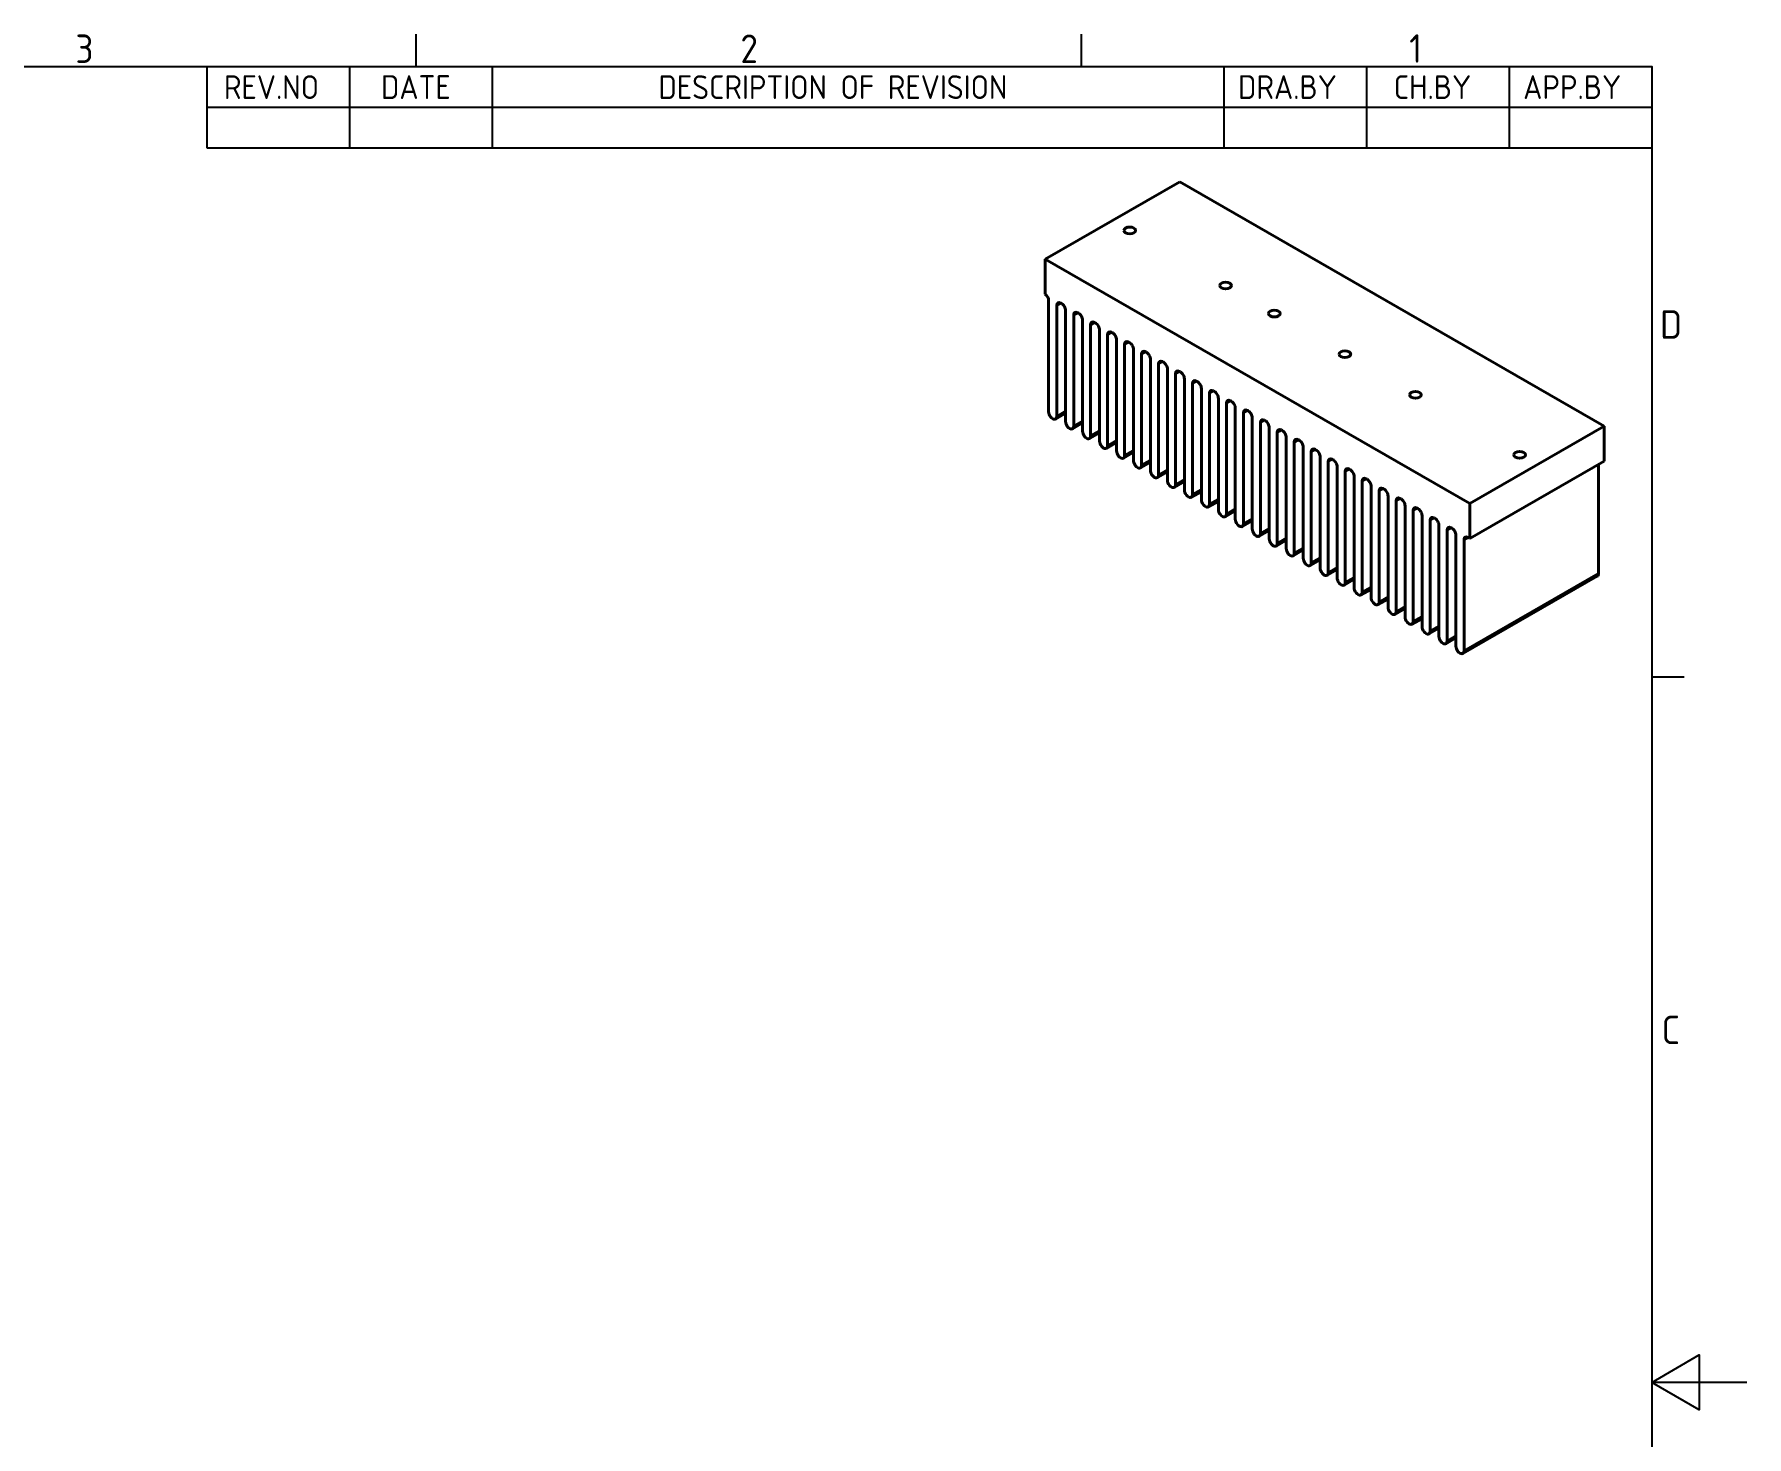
# Model space of a CAD drawing. Header units: millimetres. Extents: x 0 to 420, y 0 to 297.
# Drawn here: x 239.8 to 420, y 142.8 to 290.4 of the extents above; entities that cross this region are included whole.
import ezdxf

# ---------------------------------------------------------------- set-up
doc = ezdxf.new("R2010")
doc.units = ezdxf.units.MM
doc.layers.get('0').update_dxf_attribs({"color": 3, "lineweight": 25})
for name, color, linetype, lineweight in [('가시적인 것(ISO)', 3, 'Continuous', 40), ('가시적인 좁은 것(ISO)', 3, 'Continuous', 35), ('경계(ISO)', 7, 'Continuous', 25), ('기호(ISO)', 5, 'Continuous', 25)]:
    doc.layers.add(name, color=color, linetype=linetype, lineweight=lineweight)
doc.styles.add('ISO Proportiona M2B', font='isocp.shx')
doc.styles.add('문자 텍스트_M2B', font='isocp.shx')

# ---------------------------------------------------------------- blocks, each defined once
blk = doc.blocks.new('경계 Default Border')
at = {"layer": '경계(ISO)'}
for p, q in [((280, 287), (280, 290.4)), ((350, 287), (350, 290.4)), ((410, 222.75), (413.4, 222.75))]:
    blk.add_line(p, q, dxfattribs=at)
at = {"layer": '경계(ISO)', "flags": 128}
for points in [[(10, 10), (10, 287), (410, 287), (410, 10), (10, 10)], [(420, 148.5), (410, 148.5), (415, 151.39), (415, 145.61), (410, 148.5)]]:
    blk.add_lwpolyline(points, dxfattribs=at)
at = {"layer": '경계(ISO)', "color": 2, "char_height": 3, "attachment_point": 7, "style": '문자 텍스트_M2B'}
for s, insert in [('3', (244.17, 287.37)), ('2', (314.13, 287.37)), ('1', (384.49, 287.4)), ('D', (410.88, 258.35)), ('C', (411.04, 184.1))]:
    blk.add_mtext(s, dxfattribs=dict(at, insert=insert))

msp = doc.modelspace()

# ---------------------------------------------------------------- linework, layer by layer
at = {"layer": '가시적인 것(ISO)'}
for p, q in [((360.344, 274.87), (346.202, 266.726)), ((404.998, 249.156), (360.344, 274.87)), ((346.202, 266.726), (346.202, 263.047)), ((346.202, 266.726), (390.856, 241.012)), ((346.556, 262.36), (346.556, 250.662)), ((347.404, 250.174), (347.404, 261.864)), ((347.917, 262.06), (347.829, 262.111)), ((348.341, 261.325), (348.341, 249.634)), ((349.19, 249.145), (349.19, 260.836)), ((349.702, 261.032), (349.614, 261.082)), ((350.127, 260.297), (350.127, 248.606)), ((350.975, 248.117), (350.975, 259.808)), ((351.488, 260.003), (351.399, 260.054)), ((351.912, 259.269), (351.912, 247.578)), ((352.761, 247.089), (352.761, 258.78)), ((353.273, 258.975), (353.185, 259.026)), ((353.698, 258.24), (353.698, 246.549)), ((354.546, 246.061), (354.546, 257.752)), ((355.059, 257.947), (354.97, 257.998)), ((355.483, 257.212), (355.483, 245.521)), ((356.332, 245.033), (356.332, 256.724)), ((356.844, 256.919), (356.756, 256.97)), ((357.268, 256.184), (357.268, 244.493)), ((358.63, 255.891), (358.541, 255.942)), ((358.117, 244.004), (358.117, 255.695)), ((359.054, 255.156), (359.054, 243.465)), ((359.902, 242.976), (359.902, 254.667)), ((360.415, 254.863), (360.327, 254.913)), ((360.839, 254.128), (360.839, 242.437)), ((361.688, 241.948), (361.688, 253.639)), ((362.201, 253.834), (362.112, 253.885)), ((362.625, 253.1), (362.625, 241.409)), ((363.473, 240.92), (363.473, 252.611)), ((363.986, 252.806), (363.898, 252.857)), ((348.341, 250.509), (347.279, 249.898)), ((364.41, 252.071), (364.41, 240.38)), ((365.259, 239.892), (365.259, 251.583)), ((365.771, 251.778), (365.683, 251.829)), ((366.196, 251.043), (366.196, 239.352)), ((367.044, 238.864), (367.044, 250.555)), ((367.557, 250.75), (367.468, 250.801)), ((350.127, 249.481), (349.065, 248.87)), ((367.981, 250.015), (367.981, 238.324)), ((368.83, 237.835), (368.83, 249.526)), ((369.342, 249.722), (369.254, 249.773)), ((369.767, 248.987), (369.767, 237.296)), ((371.128, 248.694), (371.039, 248.744)), ((390.856, 241.012), (404.998, 249.156)), ((404.998, 249.156), (404.998, 245.477)), ((351.912, 248.453), (350.85, 247.842)), ((353.698, 247.425), (352.636, 246.813)), ((370.615, 236.807), (370.615, 248.498)), ((371.552, 247.959), (371.552, 236.268)), ((372.401, 235.779), (372.401, 247.47)), ((372.913, 247.665), (372.825, 247.716)), ((373.337, 246.931), (373.337, 235.24)), ((355.483, 246.397), (354.421, 245.785)), ((357.268, 245.368), (356.207, 244.757)), ((374.186, 234.751), (374.186, 246.442)), ((374.699, 246.637), (374.61, 246.688)), ((375.123, 245.902), (375.123, 234.211)), ((375.971, 233.723), (375.971, 245.414)), ((376.484, 245.609), (376.396, 245.66)), ((404.998, 245.477), (390.856, 237.333)), ((404.397, 245.131), (404.397, 233.641)), ((359.054, 244.34), (357.992, 243.729)), ((360.839, 243.312), (359.778, 242.701)), ((376.908, 244.874), (376.908, 233.183)), ((377.757, 232.695), (377.757, 244.386)), ((378.27, 244.581), (378.181, 244.632)), ((378.694, 243.846), (378.694, 232.155)), ((379.542, 231.666), (379.542, 243.357)), ((380.055, 243.553), (379.967, 243.604)), ((362.625, 242.284), (361.563, 241.673)), ((380.479, 242.818), (380.479, 231.127)), ((381.328, 230.638), (381.328, 242.329)), ((381.84, 242.525), (381.752, 242.575)), ((382.265, 241.79), (382.265, 230.099)), ((383.626, 241.496), (383.537, 241.547)), ((364.41, 241.256), (363.348, 240.644)), ((366.196, 240.228), (365.134, 239.616)), ((383.113, 229.61), (383.113, 241.301)), ((384.05, 240.762), (384.05, 229.071)), ((384.899, 228.582), (384.899, 240.273)), ((385.411, 240.468), (385.323, 240.519)), ((385.836, 239.733), (385.836, 228.042)), ((390.856, 241.012), (390.856, 237.333)), ((367.981, 239.199), (366.919, 238.588)), ((369.767, 238.171), (368.705, 237.56)), ((386.684, 227.554), (386.684, 239.245)), ((387.197, 239.44), (387.108, 239.491)), ((387.621, 238.705), (387.621, 227.014)), ((388.47, 226.526), (388.47, 238.217)), ((388.982, 238.412), (388.894, 238.463)), ((371.552, 237.143), (370.49, 236.532)), ((373.337, 236.115), (372.276, 235.504)), ((389.406, 237.677), (389.406, 225.986)), ((390.255, 225.497), (390.255, 237.188)), ((390.856, 237.333), (390.679, 237.435)), ((375.123, 235.087), (374.061, 234.475)), ((376.908, 234.059), (375.847, 233.447)), ((378.694, 233.03), (377.632, 232.419)), ((404.272, 233.366), (390.13, 225.222)), ((380.479, 232.002), (379.417, 231.391)), ((382.265, 230.974), (381.203, 230.363)), ((384.05, 229.946), (382.988, 229.334)), ((385.836, 228.918), (384.774, 228.306)), ((387.621, 227.89), (386.559, 227.278)), ((389.406, 226.861), (388.345, 226.25))]:
    msp.add_line(p, q, dxfattribs=at)
for centre in [(355.094, 269.75), (365.17, 263.947), (370.297, 260.995), (377.722, 256.719), (385.146, 252.444), (396.106, 246.132)]:
    msp.add_ellipse(centre, major_axis=(-0.615, 0), ratio=0.5758617, dxfattribs=at)
for centre, major_axis, start_param, end_param in [((346.132, 262.604), (-0.299, 0.52), 3.9289245, 5.3322728), ((347.829, 261.62), (-0.299, 0.52), 5.4997209, 7.0705172), ((347.917, 261.569), (-0.299, 0.52), 3.9289245, 5.4997209), ((349.614, 260.592), (-0.299, 0.52), 5.4997209, 7.0705172), ((349.702, 260.541), (-0.299, 0.52), 3.9289245, 5.4997209), ((351.399, 259.564), (-0.299, 0.52), 5.4997209, 7.0705172), ((351.488, 259.513), (-0.299, 0.52), 3.9289245, 5.4997209), ((353.185, 258.536), (-0.299, 0.52), 5.4997209, 7.0705172), ((353.273, 258.485), (-0.299, 0.52), 3.9289245, 5.4997209), ((354.97, 257.507), (-0.299, 0.52), 5.4997209, 7.0705172), ((355.059, 257.457), (-0.299, 0.52), 3.9289245, 5.4997209), ((356.756, 256.479), (-0.299, 0.52), 5.4997209, 7.0705172), ((356.844, 256.428), (-0.299, 0.52), 3.9289245, 5.4997209), ((358.541, 255.451), (-0.299, 0.52), 5.4997209, 7.0705172), ((358.63, 255.4), (-0.299, 0.52), 3.9289245, 5.4997209), ((360.327, 254.423), (-0.299, 0.52), 5.4997209, 7.0705172), ((360.415, 254.372), (-0.299, 0.52), 3.9289245, 5.4997209), ((362.112, 253.395), (-0.299, 0.52), 5.4997209, 7.0705172), ((362.201, 253.344), (-0.299, 0.52), 3.9289245, 5.4997209), ((363.898, 252.367), (-0.299, 0.52), 5.4997209, 7.0705172), ((363.986, 252.316), (-0.299, 0.52), 3.9289245, 5.4997209), ((346.98, 250.418), (0.299, -0.52), 3.9289245, 7.0705172), ((365.683, 251.338), (-0.299, 0.52), 5.4997209, 7.0705172), ((365.771, 251.288), (-0.299, 0.52), 3.9289245, 5.4997209), ((367.468, 250.31), (-0.299, 0.52), 5.4997209, 7.0705172), ((367.557, 250.259), (-0.299, 0.52), 3.9289245, 5.4997209), ((348.766, 249.39), (0.299, -0.52), 3.9289245, 7.0705172), ((369.254, 249.282), (-0.299, 0.52), 5.4997209, 7.0705172), ((369.342, 249.231), (-0.299, 0.52), 3.9289245, 5.4997209), ((371.039, 248.254), (-0.299, 0.52), 5.4997209, 7.0705172), ((371.128, 248.203), (-0.299, 0.52), 3.9289245, 5.4997209), ((350.551, 248.361), (0.299, -0.52), 3.9289245, 7.0705172), ((352.336, 247.333), (0.299, -0.52), 3.9289245, 7.0705172), ((372.825, 247.226), (-0.299, 0.52), 5.4997209, 7.0705172), ((372.913, 247.175), (-0.299, 0.52), 3.9289245, 5.4997209), ((374.61, 246.198), (-0.299, 0.52), 5.4997209, 7.0705172), ((354.122, 246.305), (0.299, -0.52), 3.9289245, 7.0705172), ((355.907, 245.277), (0.299, -0.52), 3.9289245, 7.0705172), ((374.699, 246.147), (-0.299, 0.52), 3.9289245, 5.4997209), ((376.396, 245.169), (-0.299, 0.52), 5.4997209, 7.0705172), ((376.484, 245.119), (-0.299, 0.52), 3.9289245, 5.4997209), ((357.693, 244.249), (0.299, -0.52), 3.9289245, 7.0705172), ((359.478, 243.221), (0.299, -0.52), 3.9289245, 7.0705172), ((378.181, 244.141), (-0.299, 0.52), 5.4997209, 7.0705172), ((378.27, 244.09), (-0.299, 0.52), 3.9289245, 5.4997209), ((379.967, 243.113), (-0.299, 0.52), 5.4997209, 7.0705172), ((380.055, 243.062), (-0.299, 0.52), 3.9289245, 5.4997209), ((361.264, 242.192), (0.299, -0.52), 3.9289245, 7.0705172), ((381.752, 242.085), (-0.299, 0.52), 5.4997209, 7.0705172), ((381.84, 242.034), (-0.299, 0.52), 3.9289245, 5.4997209), ((383.537, 241.057), (-0.299, 0.52), 5.4997209, 7.0705172), ((383.626, 241.006), (-0.299, 0.52), 3.9289245, 5.4997209), ((363.049, 241.164), (0.299, -0.52), 3.9289245, 7.0705172), ((364.835, 240.136), (0.299, -0.52), 3.9289245, 7.0705172), ((385.323, 240.029), (-0.299, 0.52), 5.4997209, 7.0705172), ((385.411, 239.978), (-0.299, 0.52), 3.9289245, 5.4997209), ((387.108, 239), (-0.299, 0.52), 5.4997209, 7.0705172), ((366.62, 239.108), (0.299, -0.52), 3.9289245, 7.0705172), ((368.405, 238.08), (0.299, -0.52), 3.9289245, 7.0705172), ((387.197, 238.949), (-0.299, 0.52), 3.9289245, 5.4997209), ((388.894, 237.972), (-0.299, 0.52), 5.4997209, 7.0705172), ((388.982, 237.921), (-0.299, 0.52), 3.9289245, 5.4997209), ((370.191, 237.052), (0.299, -0.52), 3.9289245, 7.0705172), ((371.976, 236.023), (0.299, -0.52), 3.9289245, 7.0705172), ((390.679, 236.944), (-0.299, 0.52), 5.4997209, 7.0705172), ((373.762, 234.995), (0.299, -0.52), 3.9289245, 7.0705172), ((375.547, 233.967), (0.299, -0.52), 3.9289245, 7.0705172), ((377.333, 232.939), (0.299, -0.52), 3.9289245, 7.0705172), ((403.973, 233.886), (0.299, -0.52), 0, 0.7873319), ((379.118, 231.911), (0.299, -0.52), 3.9289245, 7.0705172), ((380.904, 230.883), (0.299, -0.52), 3.9289245, 7.0705172), ((382.689, 229.854), (0.299, -0.52), 3.9289245, 7.0705172), ((384.474, 228.826), (0.299, -0.52), 3.9289245, 7.0705172), ((386.26, 227.798), (0.299, -0.52), 3.9289245, 7.0705172), ((388.045, 226.77), (0.299, -0.52), 3.9289245, 7.0705172), ((389.831, 225.742), (0.299, -0.52), 3.9289245, 7.0705172)]:
    msp.add_ellipse(centre, major_axis=major_axis, ratio=0.5780931, start_param=start_param, end_param=end_param, dxfattribs=at)
at = {"layer": '가시적인 좁은 것(ISO)'}
for p, q in [((347.404, 261.864), (347.83, 262.11)), ((349.19, 260.836), (349.616, 261.082)), ((350.975, 259.808), (351.401, 260.053)), ((352.761, 258.78), (353.187, 259.025)), ((354.546, 257.752), (354.972, 257.997)), ((356.332, 256.724), (356.757, 256.969)), ((358.117, 255.695), (358.543, 255.941)), ((359.902, 254.667), (360.328, 254.913)), ((361.688, 253.639), (362.114, 253.884)), ((363.473, 252.611), (363.899, 252.856)), ((347.404, 250.174), (348.341, 250.713)), ((365.259, 251.583), (365.685, 251.828)), ((367.044, 250.555), (367.47, 250.8)), ((349.19, 249.145), (350.127, 249.685)), ((350.975, 248.117), (351.912, 248.657)), ((368.83, 249.526), (369.256, 249.772)), ((370.615, 248.498), (371.041, 248.743)), ((352.761, 247.089), (353.698, 247.629)), ((372.401, 247.47), (372.826, 247.715)), ((354.546, 246.061), (355.483, 246.6)), ((356.332, 245.033), (357.268, 245.572)), ((374.186, 246.442), (374.612, 246.687)), ((375.971, 245.414), (376.397, 245.659)), ((358.117, 244.004), (359.054, 244.544)), ((359.902, 242.976), (360.839, 243.516)), ((377.757, 244.386), (378.183, 244.631)), ((379.542, 243.357), (379.968, 243.603)), ((361.688, 241.948), (362.625, 242.488)), ((363.473, 240.92), (364.41, 241.46)), ((381.328, 242.329), (381.754, 242.574)), ((383.113, 241.301), (383.539, 241.546)), ((365.259, 239.892), (366.196, 240.431)), ((384.899, 240.273), (385.325, 240.518)), ((367.044, 238.864), (367.981, 239.403)), ((368.83, 237.835), (369.767, 238.375)), ((386.684, 239.245), (387.11, 239.49)), ((388.47, 238.217), (388.895, 238.462)), ((370.615, 236.807), (371.552, 237.347)), ((372.401, 235.779), (373.337, 236.319)), ((390.255, 237.188), (390.681, 237.434)), ((374.186, 234.751), (375.123, 235.291)), ((375.971, 233.723), (376.908, 234.262)), ((377.757, 232.695), (378.694, 233.234)), ((390.255, 225.497), (404.397, 233.641)), ((379.542, 231.666), (380.479, 232.206)), ((381.328, 230.638), (382.265, 231.178)), ((383.113, 229.61), (384.05, 230.15)), ((384.899, 228.582), (385.836, 229.121)), ((386.684, 227.554), (387.621, 228.093)), ((388.47, 226.526), (389.406, 227.065))]:
    msp.add_line(p, q, dxfattribs=at)
at = {"layer": '기호(ISO)'}
for p, q in [((258, 287), (410, 287)), ((258, 287), (258, 282.72)), ((273, 287), (273, 282.72)), ((288, 287), (288, 282.72)), ((365, 287), (365, 282.72)), ((380, 287), (380, 282.72)), ((395, 287), (395, 282.72)), ((410, 287), (410, 282.72)), ((258, 282.72), (410, 282.72)), ((258, 282.72), (258, 278.44)), ((273, 282.72), (273, 278.44)), ((288, 282.72), (288, 278.44)), ((365, 282.72), (365, 278.44)), ((380, 282.72), (380, 278.44)), ((395, 282.72), (395, 278.44)), ((410, 282.72), (410, 278.44)), ((258, 278.44), (410, 278.44))]:
    msp.add_line(p, q, dxfattribs=at)

# ---------------------------------------------------------------- block references
msp.add_blockref('경계 Default Border', (0, 0))

# ---------------------------------------------------------------- texts
at = {"layer": '기호(ISO)', "color": 2, "char_height": 2.5, "attachment_point": 7, "style": 'ISO Proportiona M2B'}
for s, insert in [('REV.NO', (259.787, 283.583)), ('DATE', (276.314, 283.583)), ('DESCRIPTION OF REVISION', (305.507, 283.583)), ('DRA.BY', (366.476, 283.583)), ('CH.BY', (382.864, 283.583)), ('APP.BY', (396.478, 283.583))]:
    msp.add_mtext(s, dxfattribs=dict(at, insert=insert))

doc.saveas('drawing.dxf')
